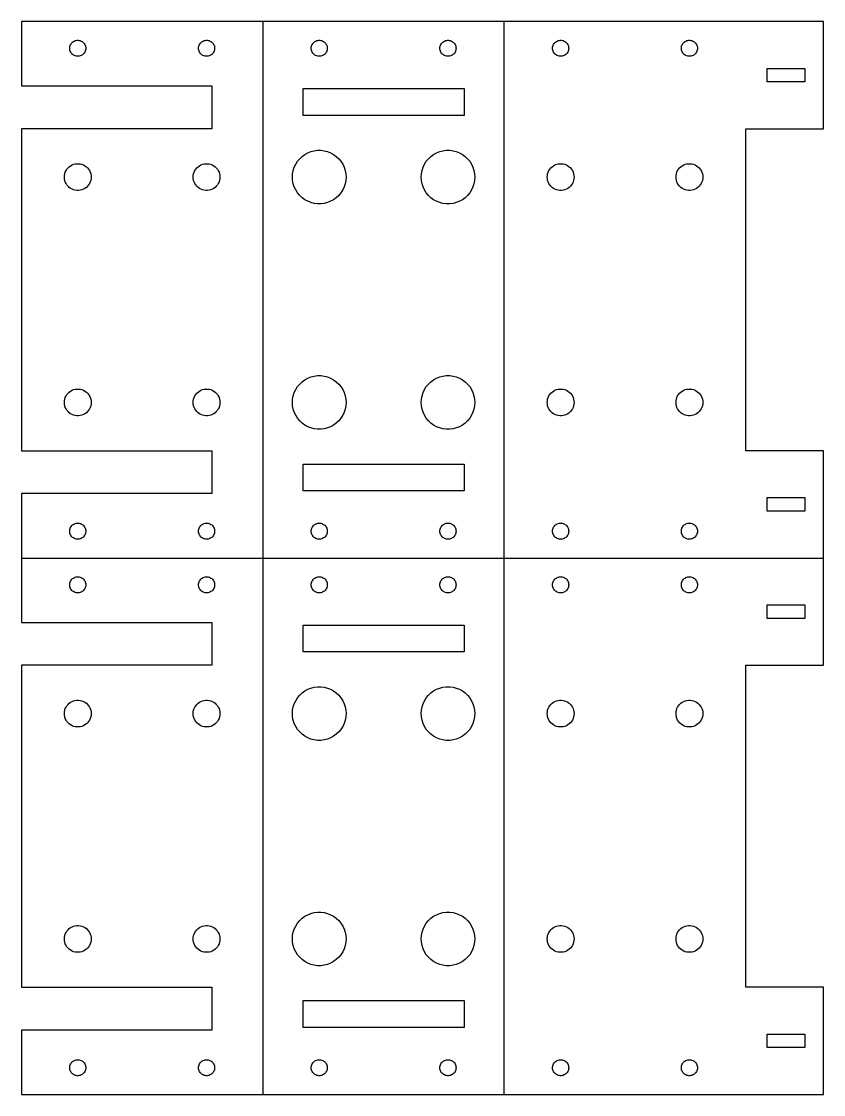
# Model space of a CAD drawing. Extents: x 38 to 187, y -23 to 177.
import ezdxf

# ---------------------------------------------------------------- set-up
doc = ezdxf.new("R2010")
doc.units = 0
doc.layers.add('Ebene_1', color=7, linetype='CONTINUOUS')

msp = doc.modelspace()

# ---------------------------------------------------------------- linework, layer by layer
at = {"layer": 'Ebene_1', "color": 7}
for points in [[(82.882706, 176.730698), (37.882706, 176.730698), (37.882706, 164.730697), (73.382706, 164.730697), (73.382706, 156.730699), (37.882706, 156.730699), (37.882706, 96.730703), (73.382706, 96.730703), (73.382706, 88.730691), (37.882706, 88.730691), (37.882706, 76.730686), (82.882706, 76.730686)], [(127.882706, 176.730698), (82.882706, 176.730698), (82.882706, 76.730686), (127.882706, 76.730686), (127.882706, 176.730698)], [(127.882707, 76.730686), (187.382706, 76.730686), (187.382706, 96.730703), (172.882706, 96.730703), (172.882706, 156.730699), (187.382706, 156.730699), (187.382706, 176.730698), (127.882707, 176.730698)], [(48.288506, 170.233598), (48.101606, 170.257305), (47.919206, 170.304097), (47.744006, 170.373397), (47.579006, 170.464199), (47.426606, 170.574898), (47.289306, 170.703899), (47.169206, 170.848998), (47.068206, 171.008098), (46.988006, 171.178498), (46.929806, 171.357698), (46.894506, 171.542697), (46.882706, 171.730697), (46.894506, 171.918699), (46.929806, 172.103699), (46.988006, 172.282898), (47.068206, 172.453299), (47.169206, 172.612398), (47.289306, 172.757497), (47.426606, 172.886498), (47.579006, 172.997197), (47.744006, 173.087898), (47.919206, 173.157299), (48.101606, 173.204097), (48.288506, 173.227691), (48.476906, 173.227699), (48.663806, 173.204106), (48.846206, 173.157299), (49.021406, 173.087898), (49.186406, 172.997197), (49.338806, 172.886498), (49.476206, 172.757497), (49.596206, 172.612398), (49.697206, 172.453299), (49.777406, 172.282898), (49.835606, 172.103699), (49.870906, 171.918699), (49.882706, 171.730697), (49.870906, 171.542697), (49.835606, 171.357698), (49.777406, 171.178498), (49.697206, 171.008098), (49.596206, 170.848998), (49.476206, 170.703899), (49.338806, 170.574898), (49.186406, 170.464199), (49.021406, 170.373397), (48.846206, 170.304097), (48.663806, 170.257299), (48.476906, 170.233593), (48.288506, 170.233598)], [(72.288506, 170.233598), (72.101606, 170.257305), (71.919206, 170.304097), (71.744006, 170.373397), (71.579006, 170.464199), (71.426606, 170.574898), (71.289206, 170.703899), (71.169206, 170.848998), (71.068206, 171.008098), (70.988006, 171.178498), (70.929806, 171.357698), (70.894506, 171.542697), (70.882706, 171.730697), (70.894506, 171.918699), (70.929806, 172.103699), (70.988006, 172.282898), (71.068206, 172.453299), (71.169206, 172.612398), (71.289206, 172.757497), (71.426606, 172.886498), (71.579006, 172.997197), (71.744006, 173.087898), (71.919206, 173.157299), (72.101606, 173.204097), (72.288506, 173.227691), (72.476906, 173.227699), (72.663806, 173.204106), (72.846206, 173.157299), (73.021406, 173.087898), (73.186406, 172.997197), (73.338806, 172.886498), (73.476106, 172.757497), (73.596206, 172.612398), (73.697206, 172.453299), (73.777406, 172.282898), (73.835606, 172.103699), (73.870906, 171.918699), (73.882706, 171.730697), (73.870906, 171.542697), (73.835606, 171.357698), (73.777406, 171.178498), (73.697206, 171.008098), (73.596206, 170.848998), (73.476106, 170.703899), (73.338806, 170.574898), (73.186406, 170.464199), (73.021406, 170.373397), (72.846206, 170.304097), (72.663806, 170.257299), (72.476906, 170.233593), (72.288506, 170.233598)], [(93.288506, 170.233598), (93.101606, 170.257305), (92.919206, 170.304097), (92.744006, 170.373397), (92.579006, 170.464199), (92.426606, 170.574898), (92.289306, 170.703899), (92.169206, 170.848998), (92.068206, 171.008098), (91.988006, 171.178498), (91.929806, 171.357698), (91.894506, 171.542697), (91.882706, 171.730697), (91.894506, 171.918699), (91.929806, 172.103699), (91.988006, 172.282898), (92.068206, 172.453299), (92.169206, 172.612398), (92.289306, 172.757497), (92.426606, 172.886498), (92.579006, 172.997197), (92.744006, 173.087898), (92.919206, 173.157299), (93.101606, 173.204097), (93.288506, 173.227691), (93.476906, 173.227699), (93.663806, 173.204106), (93.846206, 173.157299), (94.021406, 173.087898), (94.186406, 172.997197), (94.338806, 172.886498), (94.476206, 172.757497), (94.596206, 172.612398), (94.697206, 172.453299), (94.777406, 172.282898), (94.835606, 172.103699), (94.870906, 171.918699), (94.882706, 171.730697), (94.870907, 171.542697), (94.835606, 171.357698), (94.777406, 171.178498), (94.697206, 171.008098), (94.596206, 170.848998), (94.476206, 170.703899), (94.338806, 170.574898), (94.186406, 170.464199), (94.021406, 170.373397), (93.846206, 170.304097), (93.663806, 170.257299), (93.476906, 170.233593), (93.288506, 170.233598)], [(117.288506, 170.233598), (117.101606, 170.257305), (116.919206, 170.304097), (116.744006, 170.373397), (116.579006, 170.464199), (116.426606, 170.574898), (116.289206, 170.703899), (116.169206, 170.848998), (116.068206, 171.008098), (115.988006, 171.178498), (115.929806, 171.357698), (115.894506, 171.542697), (115.882706, 171.730697), (115.894506, 171.918699), (115.929806, 172.103699), (115.988006, 172.282898), (116.068206, 172.453299), (116.169206, 172.612398), (116.289206, 172.757497), (116.426606, 172.886498), (116.579006, 172.997197), (116.744006, 173.087898), (116.919206, 173.157299), (117.101606, 173.204097), (117.288506, 173.227691), (117.476906, 173.227699), (117.663806, 173.204106), (117.846206, 173.157299), (118.021406, 173.087898), (118.186406, 172.997197), (118.338806, 172.886498), (118.476106, 172.757497), (118.596206, 172.612398), (118.697206, 172.453299), (118.777406, 172.282898), (118.835606, 172.103699), (118.870906, 171.918699), (118.882706, 171.730697), (118.870907, 171.542697), (118.835606, 171.357698), (118.777406, 171.178498), (118.697206, 171.008098), (118.596206, 170.848998), (118.476106, 170.703899), (118.338806, 170.574898), (118.186406, 170.464199), (118.021406, 170.373397), (117.846206, 170.304097), (117.663806, 170.257299), (117.476906, 170.233593), (117.288506, 170.233598)], [(138.288506, 170.233598), (138.101607, 170.257305), (137.919207, 170.304097), (137.744007, 170.373397), (137.579007, 170.464199), (137.426607, 170.574898), (137.289307, 170.703899), (137.169207, 170.848998), (137.068207, 171.008098), (136.988007, 171.178498), (136.929807, 171.357698), (136.894507, 171.542697), (136.882707, 171.730697), (136.894506, 171.918699), (136.929807, 172.103699), (136.988007, 172.282898), (137.068207, 172.453299), (137.169207, 172.612398), (137.289307, 172.757497), (137.426607, 172.886498), (137.579007, 172.997197), (137.744007, 173.087898), (137.919207, 173.157299), (138.101607, 173.204097), (138.288506, 173.227691), (138.476906, 173.227699), (138.663807, 173.204106), (138.846207, 173.157299), (139.021407, 173.087898), (139.186407, 172.997197), (139.338807, 172.886498), (139.476207, 172.757497), (139.596207, 172.612398), (139.697207, 172.453299), (139.777407, 172.282898), (139.835607, 172.103699), (139.870907, 171.918699), (139.882706, 171.730697), (139.870907, 171.542697), (139.835607, 171.357698), (139.777407, 171.178498), (139.697207, 171.008098), (139.596207, 170.848998), (139.476207, 170.703899), (139.338807, 170.574898), (139.186407, 170.464199), (139.021407, 170.373397), (138.846207, 170.304097), (138.663807, 170.257299), (138.476906, 170.233593), (138.288506, 170.233598)], [(162.288507, 170.233598), (162.101606, 170.257305), (161.919207, 170.304097), (161.744007, 170.373397), (161.579007, 170.464199), (161.426607, 170.574898), (161.289207, 170.703899), (161.169207, 170.848998), (161.068207, 171.008098), (160.988007, 171.178498), (160.929807, 171.357698), (160.894506, 171.542697), (160.882707, 171.730697), (160.894506, 171.918699), (160.929807, 172.103699), (160.988007, 172.282898), (161.068207, 172.453299), (161.169207, 172.612398), (161.289207, 172.757497), (161.426607, 172.886498), (161.579007, 172.997197), (161.744007, 173.087898), (161.919207, 173.157299), (162.101606, 173.204097), (162.288507, 173.227691), (162.476907, 173.227699), (162.663807, 173.204106), (162.846207, 173.157299), (163.021407, 173.087898), (163.186407, 172.997197), (163.338807, 172.886498), (163.476107, 172.757497), (163.596207, 172.612398), (163.697207, 172.453299), (163.777406, 172.282898), (163.835607, 172.103699), (163.870907, 171.918699), (163.882706, 171.730697), (163.870907, 171.542697), (163.835607, 171.357698), (163.777406, 171.178498), (163.697207, 171.008098), (163.596207, 170.848998), (163.476107, 170.703899), (163.338807, 170.574898), (163.186407, 170.464199), (163.021407, 170.373397), (162.846207, 170.304097), (162.663807, 170.257299), (162.476907, 170.233593), (162.288507, 170.233598)], [(176.882707, 165.480699), (176.882707, 167.980697), (183.882707, 167.980697), (183.882707, 165.480699), (176.882707, 165.480699)], [(90.382706, 159.230699), (90.382706, 164.230698), (120.382706, 164.230698), (120.382706, 159.230699), (90.382706, 159.230699)], [(93.068806, 142.740599), (92.445806, 142.819299), (91.837606, 142.975399), (91.253806, 143.206598), (90.703606, 143.509098), (90.195606, 143.878098), (89.737906, 144.307999), (89.337606, 144.791798), (89.001206, 145.321899), (88.733806, 145.890097), (88.539806, 146.487197), (88.422106, 147.103997), (88.382706, 147.730697), (88.422106, 148.357399), (88.539806, 148.974097), (88.733806, 149.571299), (89.001206, 150.139497), (89.337606, 150.669598), (89.737906, 151.153398), (90.195606, 151.583298), (90.703606, 151.952298), (91.253806, 152.254798), (91.837606, 152.485997), (92.445806, 152.642097), (93.068806, 152.720798), (93.696706, 152.720798), (94.319606, 152.642097), (94.927806, 152.485997), (95.511616, 152.254798), (96.061846, 151.952298), (96.569836, 151.583298), (97.027556, 151.153398), (97.427796, 150.669598), (97.764256, 150.139497), (98.031606, 149.571299), (98.225636, 148.974097), (98.343296, 148.357399), (98.382706, 147.730697), (98.343296, 147.103997), (98.225636, 146.487197), (98.031606, 145.890097), (97.764256, 145.321899), (97.427796, 144.791798), (97.027556, 144.307999), (96.569836, 143.878098), (96.061846, 143.509098), (95.511616, 143.206598), (94.927806, 142.975399), (94.319606, 142.819299), (93.696706, 142.740599), (93.068806, 142.740599)], [(117.068706, 142.740599), (116.445806, 142.819299), (115.837606, 142.975399), (115.253796, 143.206598), (114.703566, 143.509098), (114.195576, 143.878098), (113.737856, 144.307999), (113.337616, 144.791798), (113.001156, 145.321899), (112.733806, 145.890097), (112.539776, 146.487197), (112.422116, 147.103997), (112.382706, 147.730697), (112.422116, 148.357399), (112.539776, 148.974097), (112.733806, 149.571299), (113.001156, 150.139497), (113.337616, 150.669598), (113.737856, 151.153398), (114.195576, 151.583298), (114.703566, 151.952298), (115.253796, 152.254798), (115.837606, 152.485997), (116.445806, 152.642097), (117.068706, 152.720798), (117.696606, 152.720798), (118.319606, 152.642097), (118.927806, 152.485997), (119.511606, 152.254798), (120.061806, 151.952298), (120.569806, 151.583298), (121.027506, 151.153398), (121.427806, 150.669598), (121.764206, 150.139497), (122.031606, 149.571299), (122.225606, 148.974097), (122.343306, 148.357399), (122.382706, 147.730697), (122.343306, 147.103997), (122.225606, 146.487197), (122.031606, 145.890097), (121.764206, 145.321899), (121.427806, 144.791798), (121.027506, 144.307999), (120.569806, 143.878098), (120.061806, 143.509098), (119.511606, 143.206598), (118.927806, 142.975399), (118.319606, 142.819299), (117.696606, 142.740599), (117.068706, 142.740599)], [(48.225706, 145.235598), (47.914306, 145.274999), (47.610206, 145.352997), (47.318306, 145.468598), (47.043106, 145.619897), (46.789106, 145.804397), (46.560306, 146.019298), (46.360206, 146.261197), (46.191906, 146.526296), (46.058306, 146.810398), (45.961306, 147.108998), (45.902406, 147.417399), (45.882707, 147.730697), (45.902405, 148.043997), (45.961306, 148.352398), (46.058306, 148.650998), (46.191906, 148.935097), (46.360206, 149.200197), (46.560306, 149.442098), (46.789106, 149.656999), (47.043106, 149.841499), (47.318306, 149.992798), (47.610206, 150.108298), (47.914306, 150.186397), (48.225706, 150.225798), (48.539706, 150.225798), (48.851206, 150.186397), (49.155306, 150.108298), (49.447206, 149.992798), (49.722306, 149.841499), (49.976306, 149.656999), (50.205106, 149.442098), (50.405256, 149.200197), (50.573486, 148.935097), (50.707156, 148.650998), (50.804166, 148.352398), (50.863006, 148.043997), (50.882705, 147.730697), (50.863007, 147.417399), (50.804166, 147.108998), (50.707156, 146.810398), (50.573486, 146.526296), (50.405256, 146.261197), (50.205106, 146.019298), (49.976306, 145.804397), (49.722306, 145.619897), (49.447206, 145.468598), (49.155306, 145.352997), (48.851206, 145.274999), (48.539706, 145.235598), (48.225706, 145.235598)], [(72.225706, 145.235598), (71.914206, 145.274999), (71.610106, 145.352997), (71.318206, 145.468598), (71.043106, 145.619897), (70.789106, 145.804397), (70.560306, 146.019298), (70.360156, 146.261197), (70.191926, 146.526296), (70.058256, 146.810398), (69.961246, 147.108998), (69.902406, 147.417399), (69.882707, 147.730697), (69.902405, 148.043997), (69.961246, 148.352398), (70.058256, 148.650998), (70.191926, 148.935097), (70.360156, 149.200197), (70.560306, 149.442098), (70.789106, 149.656999), (71.043106, 149.841499), (71.318206, 149.992798), (71.610106, 150.108298), (71.914206, 150.186397), (72.225706, 150.225798), (72.539706, 150.225798), (72.851106, 150.186397), (73.155206, 150.108298), (73.447106, 149.992798), (73.722306, 149.841499), (73.976306, 149.656999), (74.205106, 149.442098), (74.405206, 149.200197), (74.573506, 148.935097), (74.707106, 148.650998), (74.804106, 148.352398), (74.863006, 148.043997), (74.882705, 147.730697), (74.863007, 147.417399), (74.804106, 147.108998), (74.707106, 146.810398), (74.573506, 146.526296), (74.405206, 146.261197), (74.205106, 146.019298), (73.976306, 145.804397), (73.722306, 145.619897), (73.447106, 145.468598), (73.155206, 145.352997), (72.851106, 145.274999), (72.539706, 145.235598), (72.225706, 145.235598)], [(138.225707, 145.235598), (137.914307, 145.274999), (137.610207, 145.352997), (137.318307, 145.468598), (137.043107, 145.619897), (136.789107, 145.804397), (136.560307, 146.019298), (136.360206, 146.261197), (136.191907, 146.526296), (136.058307, 146.810398), (135.961307, 147.108998), (135.902406, 147.417399), (135.882707, 147.730697), (135.902406, 148.043997), (135.961307, 148.352398), (136.058307, 148.650998), (136.191907, 148.935097), (136.360206, 149.200197), (136.560307, 149.442098), (136.789107, 149.656999), (137.043107, 149.841499), (137.318307, 149.992798), (137.610207, 150.108298), (137.914307, 150.186397), (138.225707, 150.225798), (138.539707, 150.225798), (138.851207, 150.186397), (139.155307, 150.108298), (139.447206, 149.992798), (139.722307, 149.841499), (139.976307, 149.656999), (140.205107, 149.442098), (140.405257, 149.200197), (140.573487, 148.935097), (140.707157, 148.650998), (140.804167, 148.352398), (140.863007, 148.043997), (140.882706, 147.730697), (140.863008, 147.417399), (140.804167, 147.108998), (140.707157, 146.810398), (140.573487, 146.526296), (140.405257, 146.261197), (140.205107, 146.019298), (139.976307, 145.804397), (139.722307, 145.619897), (139.447206, 145.468598), (139.155307, 145.352997), (138.851207, 145.274999), (138.539707, 145.235598), (138.225707, 145.235598)], [(162.225707, 145.235598), (161.914207, 145.274999), (161.610107, 145.352997), (161.318207, 145.468598), (161.043107, 145.619897), (160.789107, 145.804397), (160.560307, 146.019298), (160.360157, 146.261197), (160.191927, 146.526296), (160.058257, 146.810398), (159.961247, 147.108998), (159.902406, 147.417399), (159.882707, 147.730697), (159.902406, 148.043997), (159.961247, 148.352398), (160.058257, 148.650998), (160.191927, 148.935097), (160.360157, 149.200197), (160.560307, 149.442098), (160.789107, 149.656999), (161.043107, 149.841499), (161.318207, 149.992798), (161.610107, 150.108298), (161.914207, 150.186397), (162.225707, 150.225798), (162.539707, 150.225798), (162.851107, 150.186397), (163.155207, 150.108298), (163.447107, 149.992798), (163.722307, 149.841499), (163.976307, 149.656999), (164.205107, 149.442098), (164.405207, 149.200197), (164.573507, 148.935097), (164.707107, 148.650998), (164.804107, 148.352398), (164.863007, 148.043997), (164.882706, 147.730697), (164.863008, 147.417399), (164.804107, 147.108998), (164.707107, 146.810398), (164.573507, 146.526296), (164.405207, 146.261197), (164.205107, 146.019298), (163.976307, 145.804397), (163.722307, 145.619897), (163.447107, 145.468598), (163.155207, 145.352997), (162.851107, 145.274999), (162.539707, 145.235598), (162.225707, 145.235598)], [(93.068806, 100.740601), (92.445806, 100.819284), (91.837606, 100.97541), (91.253806, 101.206606), (90.703606, 101.509092), (90.195606, 101.878097), (89.737906, 102.308007), (89.337606, 102.791792), (89.001206, 103.32189), (88.733806, 103.890088), (88.539806, 104.487298), (88.422106, 105.10401), (88.382706, 105.730685), (88.422106, 106.357387), (88.539806, 106.974184), (88.733806, 107.57131), (89.001206, 108.139508), (89.337606, 108.669606), (89.737906, 109.153391), (90.195606, 109.5833), (90.703606, 109.952306), (91.253806, 110.254792), (91.837606, 110.485988), (92.445806, 110.642085), (93.068806, 110.720797), (93.696706, 110.720797), (94.319606, 110.642085), (94.927806, 110.485988), (95.511616, 110.254792), (96.061846, 109.952306), (96.569836, 109.5833), (97.027556, 109.153391), (97.427796, 108.669606), (97.764256, 108.139508), (98.031606, 107.57131), (98.225636, 106.974184), (98.343296, 106.357387), (98.382706, 105.730685), (98.343296, 105.10401), (98.225636, 104.487298), (98.031606, 103.890088), (97.764256, 103.32189), (97.427796, 102.791792), (97.027556, 102.308007), (96.569836, 101.878097), (96.061846, 101.509092), (95.511616, 101.206606), (94.927806, 100.97541), (94.319606, 100.819284), (93.696706, 100.740601), (93.068806, 100.740601)], [(117.068706, 100.740601), (116.445806, 100.819284), (115.837606, 100.97541), (115.253796, 101.206606), (114.703566, 101.509092), (114.195576, 101.878097), (113.737856, 102.308007), (113.337616, 102.791792), (113.001156, 103.32189), (112.733806, 103.890088), (112.539776, 104.487298), (112.422116, 105.10401), (112.382706, 105.730685), (112.422116, 106.357387), (112.539776, 106.974184), (112.733806, 107.57131), (113.001156, 108.139508), (113.337616, 108.669606), (113.737856, 109.153391), (114.195576, 109.5833), (114.703566, 109.952306), (115.253796, 110.254792), (115.837606, 110.485988), (116.445806, 110.642085), (117.068706, 110.720797), (117.696606, 110.720797), (118.319606, 110.642085), (118.927806, 110.485988), (119.511606, 110.254792), (120.061806, 109.952306), (120.569806, 109.5833), (121.027506, 109.153391), (121.427806, 108.669606), (121.764206, 108.139508), (122.031606, 107.57131), (122.225606, 106.974184), (122.343306, 106.357387), (122.382706, 105.730685), (122.343306, 105.10401), (122.225606, 104.487298), (122.031606, 103.890088), (121.764206, 103.32189), (121.427806, 102.791792), (121.027506, 102.308007), (120.569806, 101.878097), (120.061806, 101.509092), (119.511606, 101.206606), (118.927806, 100.97541), (118.319606, 100.819284), (117.696606, 100.740601), (117.068706, 100.740601)], [(48.225706, 103.235586), (47.914306, 103.274985), (47.610206, 103.353104), (47.318306, 103.468589), (47.043106, 103.619888), (46.789106, 103.804405), (46.560306, 104.019289), (46.360206, 104.26121), (46.191906, 104.526301), (46.058306, 104.810386), (45.961306, 105.109006), (45.902406, 105.41739), (45.882707, 105.730685), (45.902405, 106.044008), (45.961306, 106.352392), (46.058306, 106.651011), (46.191906, 106.935096), (46.360206, 107.200188), (46.560306, 107.442109), (46.789106, 107.656993), (47.043106, 107.841509), (47.318306, 107.992809), (47.610206, 108.108407), (47.914306, 108.186385), (48.225706, 108.225811), (48.539706, 108.225811), (48.851206, 108.186385), (49.155306, 108.108407), (49.447206, 107.992809), (49.722306, 107.841509), (49.976306, 107.656993), (50.205106, 107.442109), (50.405256, 107.200188), (50.573486, 106.935096), (50.707156, 106.651011), (50.804166, 106.352392), (50.863006, 106.044008), (50.882705, 105.730685), (50.863007, 105.41739), (50.804166, 105.109006), (50.707156, 104.810386), (50.573486, 104.526301), (50.405256, 104.26121), (50.205106, 104.019289), (49.976306, 103.804405), (49.722306, 103.619888), (49.447206, 103.468589), (49.155306, 103.353104), (48.851206, 103.274985), (48.539706, 103.235586), (48.225706, 103.235586)], [(72.225706, 103.235586), (71.914206, 103.274985), (71.610106, 103.353104), (71.318206, 103.468589), (71.043106, 103.619888), (70.789106, 103.804405), (70.560306, 104.019289), (70.360156, 104.26121), (70.191926, 104.526301), (70.058256, 104.810386), (69.961246, 105.109006), (69.902406, 105.41739), (69.882707, 105.730685), (69.902405, 106.044008), (69.961246, 106.352392), (70.058256, 106.651011), (70.191926, 106.935096), (70.360156, 107.200188), (70.560306, 107.442109), (70.789106, 107.656993), (71.043106, 107.841509), (71.318206, 107.992809), (71.610106, 108.108407), (71.914206, 108.186385), (72.225706, 108.225811), (72.539706, 108.225811), (72.851106, 108.186385), (73.155206, 108.108407), (73.447106, 107.992809), (73.722306, 107.841509), (73.976306, 107.656993), (74.205106, 107.442109), (74.405206, 107.200188), (74.573506, 106.935096), (74.707106, 106.651011), (74.804106, 106.352392), (74.863006, 106.044008), (74.882705, 105.730685), (74.863007, 105.41739), (74.804106, 105.109006), (74.707106, 104.810386), (74.573506, 104.526301), (74.405206, 104.26121), (74.205106, 104.019289), (73.976306, 103.804405), (73.722306, 103.619888), (73.447106, 103.468589), (73.155206, 103.353104), (72.851106, 103.274985), (72.539706, 103.235586), (72.225706, 103.235586)], [(138.225707, 103.235586), (137.914307, 103.274985), (137.610207, 103.353104), (137.318307, 103.468589), (137.043107, 103.619888), (136.789107, 103.804405), (136.560307, 104.019289), (136.360206, 104.26121), (136.191907, 104.526301), (136.058307, 104.810386), (135.961307, 105.109006), (135.902406, 105.41739), (135.882707, 105.730685), (135.902406, 106.044008), (135.961307, 106.352392), (136.058307, 106.651011), (136.191907, 106.935096), (136.360206, 107.200188), (136.560307, 107.442109), (136.789107, 107.656993), (137.043107, 107.841509), (137.318307, 107.992809), (137.610207, 108.108407), (137.914307, 108.186385), (138.225707, 108.225811), (138.539707, 108.225811), (138.851207, 108.186385), (139.155307, 108.108407), (139.447206, 107.992809), (139.722307, 107.841509), (139.976307, 107.656993), (140.205107, 107.442109), (140.405257, 107.200188), (140.573487, 106.935096), (140.707157, 106.651011), (140.804167, 106.352392), (140.863007, 106.044008), (140.882706, 105.730685), (140.863008, 105.41739), (140.804167, 105.109006), (140.707157, 104.810386), (140.573487, 104.526301), (140.405257, 104.26121), (140.205107, 104.019289), (139.976307, 103.804405), (139.722307, 103.619888), (139.447206, 103.468589), (139.155307, 103.353104), (138.851207, 103.274985), (138.539707, 103.235586), (138.225707, 103.235586)], [(162.225707, 103.235586), (161.914207, 103.274985), (161.610107, 103.353104), (161.318207, 103.468589), (161.043107, 103.619888), (160.789107, 103.804405), (160.560307, 104.019289), (160.360157, 104.26121), (160.191927, 104.526301), (160.058257, 104.810386), (159.961247, 105.109006), (159.902406, 105.41739), (159.882707, 105.730685), (159.902406, 106.044008), (159.961247, 106.352392), (160.058257, 106.651011), (160.191927, 106.935096), (160.360157, 107.200188), (160.560307, 107.442109), (160.789107, 107.656993), (161.043107, 107.841509), (161.318207, 107.992809), (161.610107, 108.108407), (161.914207, 108.186385), (162.225707, 108.225811), (162.539707, 108.225811), (162.851107, 108.186385), (163.155207, 108.108407), (163.447107, 107.992809), (163.722307, 107.841509), (163.976307, 107.656993), (164.205107, 107.442109), (164.405207, 107.200188), (164.573507, 106.935096), (164.707107, 106.651011), (164.804107, 106.352392), (164.863007, 106.044008), (164.882706, 105.730685), (164.863008, 105.41739), (164.804107, 105.109006), (164.707107, 104.810386), (164.573507, 104.526301), (164.405207, 104.26121), (164.205107, 104.019289), (163.976307, 103.804405), (163.722307, 103.619888), (163.447107, 103.468589), (163.155207, 103.353104), (162.851107, 103.274985), (162.539707, 103.235586), (162.225707, 103.235586)], [(90.382706, 89.230704), (90.382706, 94.230694), (120.382706, 94.230694), (120.382706, 89.230704), (90.382706, 89.230704)], [(176.882707, 85.480704), (176.882707, 87.980685), (183.882707, 87.980685), (183.882707, 85.480704), (176.882707, 85.480704)], [(48.288506, 80.233685), (48.101606, 80.257392), (47.919206, 80.304099), (47.744006, 80.373498), (47.579006, 80.464204), (47.426606, 80.574892), (47.289306, 80.703895), (47.169206, 80.848986), (47.068206, 81.008103), (46.988006, 81.178509), (46.929806, 81.357691), (46.894506, 81.542688), (46.882706, 81.730705), (46.894506, 81.918693), (46.929806, 82.103689), (46.988006, 82.282901), (47.068206, 82.453306), (47.169206, 82.612395), (47.289306, 82.757485), (47.426606, 82.886489), (47.579006, 82.997205), (47.744006, 83.087996), (47.919206, 83.15731), (48.101606, 83.204102), (48.288506, 83.227809), (48.476906, 83.227809), (48.663806, 83.204102), (48.846206, 83.15731), (49.021406, 83.087996), (49.186406, 82.997205), (49.338806, 82.886489), (49.476206, 82.757485), (49.596206, 82.612395), (49.697206, 82.453306), (49.777406, 82.282901), (49.835606, 82.103689), (49.870906, 81.918693), (49.882706, 81.730705), (49.870906, 81.542688), (49.835606, 81.357691), (49.777406, 81.178509), (49.697206, 81.008103), (49.596206, 80.848986), (49.476206, 80.703895), (49.338806, 80.574892), (49.186406, 80.464204), (49.021406, 80.373498), (48.846206, 80.304099), (48.663806, 80.257307), (48.476906, 80.2336), (48.288506, 80.233685)], [(72.288506, 80.233685), (72.101606, 80.257392), (71.919206, 80.304099), (71.744006, 80.373498), (71.579006, 80.464204), (71.426606, 80.574892), (71.289206, 80.703895), (71.169206, 80.848986), (71.068206, 81.008103), (70.988006, 81.178509), (70.929806, 81.357691), (70.894506, 81.542688), (70.882706, 81.730705), (70.894506, 81.918693), (70.929806, 82.103689), (70.988006, 82.282901), (71.068206, 82.453306), (71.169206, 82.612395), (71.289206, 82.757485), (71.426606, 82.886489), (71.579006, 82.997205), (71.744006, 83.087996), (71.919206, 83.15731), (72.101606, 83.204102), (72.288506, 83.227809), (72.476906, 83.227809), (72.663806, 83.204102), (72.846206, 83.15731), (73.021406, 83.087996), (73.186406, 82.997205), (73.338806, 82.886489), (73.476106, 82.757485), (73.596206, 82.612395), (73.697206, 82.453306), (73.777406, 82.282901), (73.835606, 82.103689), (73.870906, 81.918693), (73.882706, 81.730705), (73.870906, 81.542688), (73.835606, 81.357691), (73.777406, 81.178509), (73.697206, 81.008103), (73.596206, 80.848986), (73.476106, 80.703895), (73.338806, 80.574892), (73.186406, 80.464204), (73.021406, 80.373498), (72.846206, 80.304099), (72.663806, 80.257307), (72.476906, 80.2336), (72.288506, 80.233685)], [(93.288506, 80.233685), (93.101606, 80.257392), (92.919206, 80.304099), (92.744006, 80.373498), (92.579006, 80.464204), (92.426606, 80.574892), (92.289306, 80.703895), (92.169206, 80.848986), (92.068206, 81.008103), (91.988006, 81.178509), (91.929806, 81.357691), (91.894506, 81.542688), (91.882706, 81.730705), (91.894506, 81.918693), (91.929806, 82.103689), (91.988006, 82.282901), (92.068206, 82.453306), (92.169206, 82.612395), (92.289306, 82.757485), (92.426606, 82.886489), (92.579006, 82.997205), (92.744006, 83.087996), (92.919206, 83.15731), (93.101606, 83.204102), (93.288506, 83.227809), (93.476906, 83.227809), (93.663806, 83.204102), (93.846206, 83.15731), (94.021406, 83.087996), (94.186406, 82.997205), (94.338806, 82.886489), (94.476206, 82.757485), (94.596206, 82.612395), (94.697206, 82.453306), (94.777406, 82.282901), (94.835606, 82.103689), (94.870906, 81.918693), (94.882706, 81.730705), (94.870907, 81.542688), (94.835606, 81.357691), (94.777406, 81.178509), (94.697206, 81.008103), (94.596206, 80.848986), (94.476206, 80.703895), (94.338806, 80.574892), (94.186406, 80.464204), (94.021406, 80.373498), (93.846206, 80.304099), (93.663806, 80.257307), (93.476906, 80.2336), (93.288506, 80.233685)], [(117.288506, 80.233685), (117.101606, 80.257392), (116.919206, 80.304099), (116.744006, 80.373498), (116.579006, 80.464204), (116.426606, 80.574892), (116.289206, 80.703895), (116.169206, 80.848986), (116.068206, 81.008103), (115.988006, 81.178509), (115.929806, 81.357691), (115.894506, 81.542688), (115.882706, 81.730705), (115.894506, 81.918693), (115.929806, 82.103689), (115.988006, 82.282901), (116.068206, 82.453306), (116.169206, 82.612395), (116.289206, 82.757485), (116.426606, 82.886489), (116.579006, 82.997205), (116.744006, 83.087996), (116.919206, 83.15731), (117.101606, 83.204102), (117.288506, 83.227809), (117.476906, 83.227809), (117.663806, 83.204102), (117.846206, 83.15731), (118.021406, 83.087996), (118.186406, 82.997205), (118.338806, 82.886489), (118.476106, 82.757485), (118.596206, 82.612395), (118.697206, 82.453306), (118.777406, 82.282901), (118.835606, 82.103689), (118.870906, 81.918693), (118.882706, 81.730705), (118.870907, 81.542688), (118.835606, 81.357691), (118.777406, 81.178509), (118.697206, 81.008103), (118.596206, 80.848986), (118.476106, 80.703895), (118.338806, 80.574892), (118.186406, 80.464204), (118.021406, 80.373498), (117.846206, 80.304099), (117.663806, 80.257307), (117.476906, 80.2336), (117.288506, 80.233685)], [(138.288506, 80.233685), (138.101607, 80.257392), (137.919207, 80.304099), (137.744007, 80.373498), (137.579007, 80.464204), (137.426607, 80.574892), (137.289307, 80.703895), (137.169207, 80.848986), (137.068207, 81.008103), (136.988007, 81.178509), (136.929807, 81.357691), (136.894507, 81.542688), (136.882707, 81.730705), (136.894506, 81.918693), (136.929807, 82.103689), (136.988007, 82.282901), (137.068207, 82.453306), (137.169207, 82.612395), (137.289307, 82.757485), (137.426607, 82.886489), (137.579007, 82.997205), (137.744007, 83.087996), (137.919207, 83.15731), (138.101607, 83.204102), (138.288506, 83.227809), (138.476906, 83.227809), (138.663807, 83.204102), (138.846207, 83.15731), (139.021407, 83.087996), (139.186407, 82.997205), (139.338807, 82.886489), (139.476207, 82.757485), (139.596207, 82.612395), (139.697207, 82.453306), (139.777407, 82.282901), (139.835607, 82.103689), (139.870907, 81.918693), (139.882706, 81.730705), (139.870907, 81.542688), (139.835607, 81.357691), (139.777407, 81.178509), (139.697207, 81.008103), (139.596207, 80.848986), (139.476207, 80.703895), (139.338807, 80.574892), (139.186407, 80.464204), (139.021407, 80.373498), (138.846207, 80.304099), (138.663807, 80.257307), (138.476906, 80.2336), (138.288506, 80.233685)], [(162.288507, 80.233685), (162.101606, 80.257392), (161.919207, 80.304099), (161.744007, 80.373498), (161.579007, 80.464204), (161.426607, 80.574892), (161.289207, 80.703895), (161.169207, 80.848986), (161.068207, 81.008103), (160.988007, 81.178509), (160.929807, 81.357691), (160.894506, 81.542688), (160.882707, 81.730705), (160.894506, 81.918693), (160.929807, 82.103689), (160.988007, 82.282901), (161.068207, 82.453306), (161.169207, 82.612395), (161.289207, 82.757485), (161.426607, 82.886489), (161.579007, 82.997205), (161.744007, 83.087996), (161.919207, 83.15731), (162.101606, 83.204102), (162.288507, 83.227809), (162.476907, 83.227809), (162.663807, 83.204102), (162.846207, 83.15731), (163.021407, 83.087996), (163.186407, 82.997205), (163.338807, 82.886489), (163.476107, 82.757485), (163.596207, 82.612395), (163.697207, 82.453306), (163.777406, 82.282901), (163.835607, 82.103689), (163.870907, 81.918693), (163.882706, 81.730705), (163.870907, 81.542688), (163.835607, 81.357691), (163.777406, 81.178509), (163.697207, 81.008103), (163.596207, 80.848986), (163.476107, 80.703895), (163.338807, 80.574892), (163.186407, 80.464204), (163.021407, 80.373498), (162.846207, 80.304099), (162.663807, 80.257307), (162.476907, 80.2336), (162.288507, 80.233685)], [(37.882706, 76.730686), (37.882706, 64.730685), (73.382706, 64.730685), (73.382706, 56.730687), (37.882706, 56.730687), (37.882706, -3.269309), (73.382706, -3.269309), (73.382706, -11.269321), (37.882706, -11.269321), (37.882706, -23.269325), (82.882706, -23.269325)], [(82.882706, 76.730686), (82.882706, -23.269325), (127.882706, -23.269325), (127.882706, 76.730686)], [(127.882707, -23.269325), (187.382706, -23.269325), (187.382706, -3.269309), (172.882706, -3.269309), (172.882706, 56.730687), (187.382706, 56.730687), (187.382706, 76.730686)], [(48.288506, 70.233586), (48.101606, 70.257293), (47.919206, 70.304086), (47.744006, 70.373385), (47.579006, 70.464187), (47.426606, 70.574886), (47.289306, 70.703887), (47.169206, 70.848986), (47.068206, 71.008086), (46.988006, 71.178486), (46.929806, 71.357686), (46.894506, 71.542686), (46.882706, 71.730685), (46.894506, 71.918687), (46.929806, 72.103687), (46.988006, 72.282887), (47.068206, 72.453287), (47.169206, 72.612387), (47.289306, 72.757486), (47.426606, 72.886487), (47.579006, 72.997186), (47.744006, 73.087886), (47.919206, 73.157287), (48.101606, 73.204085), (48.288506, 73.227679), (48.476906, 73.227688), (48.663806, 73.204094), (48.846206, 73.157287), (49.021406, 73.087886), (49.186406, 72.997186), (49.338806, 72.886487), (49.476206, 72.757486), (49.596206, 72.612387), (49.697206, 72.453287), (49.777406, 72.282887), (49.835606, 72.103687), (49.870906, 71.918687), (49.882706, 71.730685), (49.870906, 71.542686), (49.835606, 71.357686), (49.777406, 71.178486), (49.697206, 71.008086), (49.596206, 70.848986), (49.476206, 70.703887), (49.338806, 70.574886), (49.186406, 70.464187), (49.021406, 70.373385), (48.846206, 70.304086), (48.663806, 70.257288), (48.476906, 70.233581), (48.288506, 70.233586)], [(72.288506, 70.233586), (72.101606, 70.257293), (71.919206, 70.304086), (71.744006, 70.373385), (71.579006, 70.464187), (71.426606, 70.574886), (71.289206, 70.703887), (71.169206, 70.848986), (71.068206, 71.008086), (70.988006, 71.178486), (70.929806, 71.357686), (70.894506, 71.542686), (70.882706, 71.730685), (70.894506, 71.918687), (70.929806, 72.103687), (70.988006, 72.282887), (71.068206, 72.453287), (71.169206, 72.612387), (71.289206, 72.757486), (71.426606, 72.886487), (71.579006, 72.997186), (71.744006, 73.087886), (71.919206, 73.157287), (72.101606, 73.204085), (72.288506, 73.227679), (72.476906, 73.227688), (72.663806, 73.204094), (72.846206, 73.157287), (73.021406, 73.087886), (73.186406, 72.997186), (73.338806, 72.886487), (73.476106, 72.757486), (73.596206, 72.612387), (73.697206, 72.453287), (73.777406, 72.282887), (73.835606, 72.103687), (73.870906, 71.918687), (73.882706, 71.730685), (73.870906, 71.542686), (73.835606, 71.357686), (73.777406, 71.178486), (73.697206, 71.008086), (73.596206, 70.848986), (73.476106, 70.703887), (73.338806, 70.574886), (73.186406, 70.464187), (73.021406, 70.373385), (72.846206, 70.304086), (72.663806, 70.257288), (72.476906, 70.233581), (72.288506, 70.233586)], [(93.288506, 70.233586), (93.101606, 70.257293), (92.919206, 70.304086), (92.744006, 70.373385), (92.579006, 70.464187), (92.426606, 70.574886), (92.289306, 70.703887), (92.169206, 70.848986), (92.068206, 71.008086), (91.988006, 71.178486), (91.929806, 71.357686), (91.894506, 71.542686), (91.882706, 71.730685), (91.894506, 71.918687), (91.929806, 72.103687), (91.988006, 72.282887), (92.068206, 72.453287), (92.169206, 72.612387), (92.289306, 72.757486), (92.426606, 72.886487), (92.579006, 72.997186), (92.744006, 73.087886), (92.919206, 73.157287), (93.101606, 73.204085), (93.288506, 73.227679), (93.476906, 73.227688), (93.663806, 73.204094), (93.846206, 73.157287), (94.021406, 73.087886), (94.186406, 72.997186), (94.338806, 72.886487), (94.476206, 72.757486), (94.596206, 72.612387), (94.697206, 72.453287), (94.777406, 72.282887), (94.835606, 72.103687), (94.870906, 71.918687), (94.882706, 71.730685), (94.870907, 71.542686), (94.835606, 71.357686), (94.777406, 71.178486), (94.697206, 71.008086), (94.596206, 70.848986), (94.476206, 70.703887), (94.338806, 70.574886), (94.186406, 70.464187), (94.021406, 70.373385), (93.846206, 70.304086), (93.663806, 70.257288), (93.476906, 70.233581), (93.288506, 70.233586)], [(117.288506, 70.233586), (117.101606, 70.257293), (116.919206, 70.304086), (116.744006, 70.373385), (116.579006, 70.464187), (116.426606, 70.574886), (116.289206, 70.703887), (116.169206, 70.848986), (116.068206, 71.008086), (115.988006, 71.178486), (115.929806, 71.357686), (115.894506, 71.542686), (115.882706, 71.730685), (115.894506, 71.918687), (115.929806, 72.103687), (115.988006, 72.282887), (116.068206, 72.453287), (116.169206, 72.612387), (116.289206, 72.757486), (116.426606, 72.886487), (116.579006, 72.997186), (116.744006, 73.087886), (116.919206, 73.157287), (117.101606, 73.204085), (117.288506, 73.227679), (117.476906, 73.227688), (117.663806, 73.204094), (117.846206, 73.157287), (118.021406, 73.087886), (118.186406, 72.997186), (118.338806, 72.886487), (118.476106, 72.757486), (118.596206, 72.612387), (118.697206, 72.453287), (118.777406, 72.282887), (118.835606, 72.103687), (118.870906, 71.918687), (118.882706, 71.730685), (118.870907, 71.542686), (118.835606, 71.357686), (118.777406, 71.178486), (118.697206, 71.008086), (118.596206, 70.848986), (118.476106, 70.703887), (118.338806, 70.574886), (118.186406, 70.464187), (118.021406, 70.373385), (117.846206, 70.304086), (117.663806, 70.257288), (117.476906, 70.233581), (117.288506, 70.233586)], [(138.288506, 70.233586), (138.101607, 70.257293), (137.919207, 70.304086), (137.744007, 70.373385), (137.579007, 70.464187), (137.426607, 70.574886), (137.289307, 70.703887), (137.169207, 70.848986), (137.068207, 71.008086), (136.988007, 71.178486), (136.929807, 71.357686), (136.894507, 71.542686), (136.882707, 71.730685), (136.894506, 71.918687), (136.929807, 72.103687), (136.988007, 72.282887), (137.068207, 72.453287), (137.169207, 72.612387), (137.289307, 72.757486), (137.426607, 72.886487), (137.579007, 72.997186), (137.744007, 73.087886), (137.919207, 73.157287), (138.101607, 73.204085), (138.288506, 73.227679), (138.476906, 73.227688), (138.663807, 73.204094), (138.846207, 73.157287), (139.021407, 73.087886), (139.186407, 72.997186), (139.338807, 72.886487), (139.476207, 72.757486), (139.596207, 72.612387), (139.697207, 72.453287), (139.777407, 72.282887), (139.835607, 72.103687), (139.870907, 71.918687), (139.882706, 71.730685), (139.870907, 71.542686), (139.835607, 71.357686), (139.777407, 71.178486), (139.697207, 71.008086), (139.596207, 70.848986), (139.476207, 70.703887), (139.338807, 70.574886), (139.186407, 70.464187), (139.021407, 70.373385), (138.846207, 70.304086), (138.663807, 70.257288), (138.476906, 70.233581), (138.288506, 70.233586)], [(162.288507, 70.233586), (162.101606, 70.257293), (161.919207, 70.304086), (161.744007, 70.373385), (161.579007, 70.464187), (161.426607, 70.574886), (161.289207, 70.703887), (161.169207, 70.848986), (161.068207, 71.008086), (160.988007, 71.178486), (160.929807, 71.357686), (160.894506, 71.542686), (160.882707, 71.730685), (160.894506, 71.918687), (160.929807, 72.103687), (160.988007, 72.282887), (161.068207, 72.453287), (161.169207, 72.612387), (161.289207, 72.757486), (161.426607, 72.886487), (161.579007, 72.997186), (161.744007, 73.087886), (161.919207, 73.157287), (162.101606, 73.204085), (162.288507, 73.227679), (162.476907, 73.227688), (162.663807, 73.204094), (162.846207, 73.157287), (163.021407, 73.087886), (163.186407, 72.997186), (163.338807, 72.886487), (163.476107, 72.757486), (163.596207, 72.612387), (163.697207, 72.453287), (163.777406, 72.282887), (163.835607, 72.103687), (163.870907, 71.918687), (163.882706, 71.730685), (163.870907, 71.542686), (163.835607, 71.357686), (163.777406, 71.178486), (163.697207, 71.008086), (163.596207, 70.848986), (163.476107, 70.703887), (163.338807, 70.574886), (163.186407, 70.464187), (163.021407, 70.373385), (162.846207, 70.304086), (162.663807, 70.257288), (162.476907, 70.233581), (162.288507, 70.233586)], [(176.882707, 65.480688), (176.882707, 67.980686), (183.882707, 67.980686), (183.882707, 65.480688), (176.882707, 65.480688)], [(90.382706, 59.230687), (90.382706, 64.230686), (120.382706, 64.230686), (120.382706, 59.230687), (90.382706, 59.230687)], [(93.068806, 42.740587), (92.445806, 42.819287), (91.837606, 42.975387), (91.253806, 43.206587), (90.703606, 43.509087), (90.195606, 43.878086), (89.737906, 44.307987), (89.337606, 44.791787), (89.001206, 45.321887), (88.733806, 45.890085), (88.539806, 46.487186), (88.422106, 47.103985), (88.382706, 47.730685), (88.422106, 48.357388), (88.539806, 48.974086), (88.733806, 49.571288), (89.001206, 50.139486), (89.337606, 50.669586), (89.737906, 51.153386), (90.195606, 51.583287), (90.703606, 51.952286), (91.253806, 52.254786), (91.837606, 52.485986), (92.445806, 52.642086), (93.068806, 52.720786), (93.696706, 52.720786), (94.319606, 52.642086), (94.927806, 52.485986), (95.511616, 52.254786), (96.061846, 51.952286), (96.569836, 51.583287), (97.027556, 51.153386), (97.427796, 50.669586), (97.764256, 50.139486), (98.031606, 49.571288), (98.225636, 48.974086), (98.343296, 48.357388), (98.382706, 47.730685), (98.343296, 47.103985), (98.225636, 46.487186), (98.031606, 45.890085), (97.764256, 45.321887), (97.427796, 44.791787), (97.027556, 44.307987), (96.569836, 43.878086), (96.061846, 43.509087), (95.511616, 43.206587), (94.927806, 42.975387), (94.319606, 42.819287), (93.696706, 42.740587), (93.068806, 42.740587)], [(117.068706, 42.740587), (116.445806, 42.819287), (115.837606, 42.975387), (115.253796, 43.206587), (114.703566, 43.509087), (114.195576, 43.878086), (113.737856, 44.307987), (113.337616, 44.791787), (113.001156, 45.321887), (112.733806, 45.890085), (112.539776, 46.487186), (112.422116, 47.103985), (112.382706, 47.730685), (112.422116, 48.357388), (112.539776, 48.974086), (112.733806, 49.571288), (113.001156, 50.139486), (113.337616, 50.669586), (113.737856, 51.153386), (114.195576, 51.583287), (114.703566, 51.952286), (115.253796, 52.254786), (115.837606, 52.485986), (116.445806, 52.642086), (117.068706, 52.720786), (117.696606, 52.720786), (118.319606, 52.642086), (118.927806, 52.485986), (119.511606, 52.254786), (120.061806, 51.952286), (120.569806, 51.583287), (121.027506, 51.153386), (121.427806, 50.669586), (121.764206, 50.139486), (122.031606, 49.571288), (122.225606, 48.974086), (122.343306, 48.357388), (122.382706, 47.730685), (122.343306, 47.103985), (122.225606, 46.487186), (122.031606, 45.890085), (121.764206, 45.321887), (121.427806, 44.791787), (121.027506, 44.307987), (120.569806, 43.878086), (120.061806, 43.509087), (119.511606, 43.206587), (118.927806, 42.975387), (118.319606, 42.819287), (117.696606, 42.740587), (117.068706, 42.740587)], [(48.225706, 45.235587), (47.914306, 45.274988), (47.610206, 45.352985), (47.318306, 45.468586), (47.043106, 45.619886), (46.789106, 45.804386), (46.560306, 46.019287), (46.360206, 46.261185), (46.191906, 46.526285), (46.058306, 46.810387), (45.961306, 47.108986), (45.902406, 47.417387), (45.882707, 47.730685), (45.902405, 48.043986), (45.961306, 48.352387), (46.058306, 48.650986), (46.191906, 48.935085), (46.360206, 49.200185), (46.560306, 49.442086), (46.789106, 49.656987), (47.043106, 49.841487), (47.318306, 49.992787), (47.610206, 50.108286), (47.914306, 50.186385), (48.225706, 50.225786), (48.539706, 50.225786), (48.851206, 50.186385), (49.155306, 50.108286), (49.447206, 49.992787), (49.722306, 49.841487), (49.976306, 49.656987), (50.205106, 49.442086), (50.405256, 49.200185), (50.573486, 48.935085), (50.707156, 48.650986), (50.804166, 48.352387), (50.863006, 48.043986), (50.882705, 47.730685), (50.863007, 47.417387), (50.804166, 47.108986), (50.707156, 46.810387), (50.573486, 46.526285), (50.405256, 46.261185), (50.205106, 46.019287), (49.976306, 45.804386), (49.722306, 45.619886), (49.447206, 45.468586), (49.155306, 45.352985), (48.851206, 45.274988), (48.539706, 45.235587), (48.225706, 45.235587)], [(72.225706, 45.235587), (71.914206, 45.274988), (71.610106, 45.352985), (71.318206, 45.468586), (71.043106, 45.619886), (70.789106, 45.804386), (70.560306, 46.019287), (70.360156, 46.261185), (70.191926, 46.526285), (70.058256, 46.810387), (69.961246, 47.108986), (69.902406, 47.417387), (69.882707, 47.730685), (69.902405, 48.043986), (69.961246, 48.352387), (70.058256, 48.650986), (70.191926, 48.935085), (70.360156, 49.200185), (70.560306, 49.442086), (70.789106, 49.656987), (71.043106, 49.841487), (71.318206, 49.992787), (71.610106, 50.108286), (71.914206, 50.186385), (72.225706, 50.225786), (72.539706, 50.225786), (72.851106, 50.186385), (73.155206, 50.108286), (73.447106, 49.992787), (73.722306, 49.841487), (73.976306, 49.656987), (74.205106, 49.442086), (74.405206, 49.200185), (74.573506, 48.935085), (74.707106, 48.650986), (74.804106, 48.352387), (74.863006, 48.043986), (74.882705, 47.730685), (74.863007, 47.417387), (74.804106, 47.108986), (74.707106, 46.810387), (74.573506, 46.526285), (74.405206, 46.261185), (74.205106, 46.019287), (73.976306, 45.804386), (73.722306, 45.619886), (73.447106, 45.468586), (73.155206, 45.352985), (72.851106, 45.274988), (72.539706, 45.235587), (72.225706, 45.235587)], [(138.225707, 45.235587), (137.914307, 45.274988), (137.610207, 45.352985), (137.318307, 45.468586), (137.043107, 45.619886), (136.789107, 45.804386), (136.560307, 46.019287), (136.360206, 46.261185), (136.191907, 46.526285), (136.058307, 46.810387), (135.961307, 47.108986), (135.902406, 47.417387), (135.882707, 47.730685), (135.902406, 48.043986), (135.961307, 48.352387), (136.058307, 48.650986), (136.191907, 48.935085), (136.360206, 49.200185), (136.560307, 49.442086), (136.789107, 49.656987), (137.043107, 49.841487), (137.318307, 49.992787), (137.610207, 50.108286), (137.914307, 50.186385), (138.225707, 50.225786), (138.539707, 50.225786), (138.851207, 50.186385), (139.155307, 50.108286), (139.447206, 49.992787), (139.722307, 49.841487), (139.976307, 49.656987), (140.205107, 49.442086), (140.405257, 49.200185), (140.573487, 48.935085), (140.707157, 48.650986), (140.804167, 48.352387), (140.863007, 48.043986), (140.882706, 47.730685), (140.863008, 47.417387), (140.804167, 47.108986), (140.707157, 46.810387), (140.573487, 46.526285), (140.405257, 46.261185), (140.205107, 46.019287), (139.976307, 45.804386), (139.722307, 45.619886), (139.447206, 45.468586), (139.155307, 45.352985), (138.851207, 45.274988), (138.539707, 45.235587), (138.225707, 45.235587)], [(162.225707, 45.235587), (161.914207, 45.274988), (161.610107, 45.352985), (161.318207, 45.468586), (161.043107, 45.619886), (160.789107, 45.804386), (160.560307, 46.019287), (160.360157, 46.261185), (160.191927, 46.526285), (160.058257, 46.810387), (159.961247, 47.108986), (159.902406, 47.417387), (159.882707, 47.730685), (159.902406, 48.043986), (159.961247, 48.352387), (160.058257, 48.650986), (160.191927, 48.935085), (160.360157, 49.200185), (160.560307, 49.442086), (160.789107, 49.656987), (161.043107, 49.841487), (161.318207, 49.992787), (161.610107, 50.108286), (161.914207, 50.186385), (162.225707, 50.225786), (162.539707, 50.225786), (162.851107, 50.186385), (163.155207, 50.108286), (163.447107, 49.992787), (163.722307, 49.841487), (163.976307, 49.656987), (164.205107, 49.442086), (164.405207, 49.200185), (164.573507, 48.935085), (164.707107, 48.650986), (164.804107, 48.352387), (164.863007, 48.043986), (164.882706, 47.730685), (164.863008, 47.417387), (164.804107, 47.108986), (164.707107, 46.810387), (164.573507, 46.526285), (164.405207, 46.261185), (164.205107, 46.019287), (163.976307, 45.804386), (163.722307, 45.619886), (163.447107, 45.468586), (163.155207, 45.352985), (162.851107, 45.274988), (162.539707, 45.235587), (162.225707, 45.235587)], [(93.068806, 0.740589), (92.445806, 0.819273), (91.837606, 0.975398), (91.253806, 1.206594), (90.703606, 1.50908), (90.195606, 1.878086), (89.737906, 2.307995), (89.337606, 2.79178), (89.001206, 3.321878), (88.733806, 3.890076), (88.539806, 4.487287), (88.422106, 5.103999), (88.382706, 5.730673), (88.422106, 6.357376), (88.539806, 6.974172), (88.733806, 7.571298), (89.001206, 8.139496), (89.337606, 8.669594), (89.737906, 9.15338), (90.195606, 9.583289), (90.703606, 9.952294), (91.253806, 10.25478), (91.837606, 10.485976), (92.445806, 10.642074), (93.068806, 10.720785), (93.696706, 10.720785), (94.319606, 10.642074), (94.927806, 10.485976), (95.511616, 10.25478), (96.061846, 9.952294), (96.569836, 9.583289), (97.027556, 9.15338), (97.427796, 8.669594), (97.764256, 8.139496), (98.031606, 7.571298), (98.225636, 6.974172), (98.343296, 6.357376), (98.382706, 5.730673), (98.343296, 5.103999), (98.225636, 4.487287), (98.031606, 3.890076), (97.764256, 3.321878), (97.427796, 2.79178), (97.027556, 2.307995), (96.569836, 1.878086), (96.061846, 1.50908), (95.511616, 1.206594), (94.927806, 0.975398), (94.319606, 0.819273), (93.696706, 0.740589), (93.068806, 0.740589)], [(117.068706, 0.740589), (116.445806, 0.819273), (115.837606, 0.975398), (115.253796, 1.206594), (114.703566, 1.50908), (114.195576, 1.878086), (113.737856, 2.307995), (113.337616, 2.79178), (113.001156, 3.321878), (112.733806, 3.890076), (112.539776, 4.487287), (112.422116, 5.103999), (112.382706, 5.730673), (112.422116, 6.357376), (112.539776, 6.974172), (112.733806, 7.571298), (113.001156, 8.139496), (113.337616, 8.669594), (113.737856, 9.15338), (114.195576, 9.583289), (114.703566, 9.952294), (115.253796, 10.25478), (115.837606, 10.485976), (116.445806, 10.642074), (117.068706, 10.720785), (117.696606, 10.720785), (118.319606, 10.642074), (118.927806, 10.485976), (119.511606, 10.25478), (120.061806, 9.952294), (120.569806, 9.583289), (121.027506, 9.15338), (121.427806, 8.669594), (121.764206, 8.139496), (122.031606, 7.571298), (122.225606, 6.974172), (122.343306, 6.357376), (122.382706, 5.730673), (122.343306, 5.103999), (122.225606, 4.487287), (122.031606, 3.890076), (121.764206, 3.321878), (121.427806, 2.79178), (121.027506, 2.307995), (120.569806, 1.878086), (120.061806, 1.50908), (119.511606, 1.206594), (118.927806, 0.975398), (118.319606, 0.819273), (117.696606, 0.740589), (117.068706, 0.740589)], [(48.225706, 3.235575), (47.914306, 3.274973), (47.610206, 3.353092), (47.318306, 3.468577), (47.043106, 3.619877), (46.789106, 3.804394), (46.560306, 4.019278), (46.360206, 4.261198), (46.191906, 4.52629), (46.058306, 4.810375), (45.961306, 5.108994), (45.902406, 5.417378), (45.882707, 5.730673), (45.902405, 6.043996), (45.961306, 6.35238), (46.058306, 6.651), (46.191906, 6.935085), (46.360206, 7.200176), (46.560306, 7.442097), (46.789106, 7.656981), (47.043106, 7.841498), (47.318306, 7.992797), (47.610206, 8.108395), (47.914306, 8.186373), (48.225706, 8.2258), (48.539706, 8.2258), (48.851206, 8.186373), (49.155306, 8.108395), (49.447206, 7.992797), (49.722306, 7.841498), (49.976306, 7.656981), (50.205106, 7.442097), (50.405256, 7.200176), (50.573486, 6.935085), (50.707156, 6.651), (50.804166, 6.35238), (50.863006, 6.043996), (50.882705, 5.730673), (50.863007, 5.417378), (50.804166, 5.108994), (50.707156, 4.810375), (50.573486, 4.52629), (50.405256, 4.261198), (50.205106, 4.019278), (49.976306, 3.804394), (49.722306, 3.619877), (49.447206, 3.468577), (49.155306, 3.353092), (48.851206, 3.274973), (48.539706, 3.235575), (48.225706, 3.235575)], [(72.225706, 3.235575), (71.914206, 3.274973), (71.610106, 3.353092), (71.318206, 3.468577), (71.043106, 3.619877), (70.789106, 3.804394), (70.560306, 4.019278), (70.360156, 4.261198), (70.191926, 4.52629), (70.058256, 4.810375), (69.961246, 5.108994), (69.902406, 5.417378), (69.882707, 5.730673), (69.902405, 6.043996), (69.961246, 6.35238), (70.058256, 6.651), (70.191926, 6.935085), (70.360156, 7.200176), (70.560306, 7.442097), (70.789106, 7.656981), (71.043106, 7.841498), (71.318206, 7.992797), (71.610106, 8.108395), (71.914206, 8.186373), (72.225706, 8.2258), (72.539706, 8.2258), (72.851106, 8.186373), (73.155206, 8.108395), (73.447106, 7.992797), (73.722306, 7.841498), (73.976306, 7.656981), (74.205106, 7.442097), (74.405206, 7.200176), (74.573506, 6.935085), (74.707106, 6.651), (74.804106, 6.35238), (74.863006, 6.043996), (74.882705, 5.730673), (74.863007, 5.417378), (74.804106, 5.108994), (74.707106, 4.810375), (74.573506, 4.52629), (74.405206, 4.261198), (74.205106, 4.019278), (73.976306, 3.804394), (73.722306, 3.619877), (73.447106, 3.468577), (73.155206, 3.353092), (72.851106, 3.274973), (72.539706, 3.235575), (72.225706, 3.235575)], [(138.225707, 3.235575), (137.914307, 3.274973), (137.610207, 3.353092), (137.318307, 3.468577), (137.043107, 3.619877), (136.789107, 3.804394), (136.560307, 4.019278), (136.360206, 4.261198), (136.191907, 4.52629), (136.058307, 4.810375), (135.961307, 5.108994), (135.902406, 5.417378), (135.882707, 5.730673), (135.902406, 6.043996), (135.961307, 6.35238), (136.058307, 6.651), (136.191907, 6.935085), (136.360206, 7.200176), (136.560307, 7.442097), (136.789107, 7.656981), (137.043107, 7.841498), (137.318307, 7.992797), (137.610207, 8.108395), (137.914307, 8.186373), (138.225707, 8.2258), (138.539707, 8.2258), (138.851207, 8.186373), (139.155307, 8.108395), (139.447206, 7.992797), (139.722307, 7.841498), (139.976307, 7.656981), (140.205107, 7.442097), (140.405257, 7.200176), (140.573487, 6.935085), (140.707157, 6.651), (140.804167, 6.35238), (140.863007, 6.043996), (140.882706, 5.730673), (140.863008, 5.417378), (140.804167, 5.108994), (140.707157, 4.810375), (140.573487, 4.52629), (140.405257, 4.261198), (140.205107, 4.019278), (139.976307, 3.804394), (139.722307, 3.619877), (139.447206, 3.468577), (139.155307, 3.353092), (138.851207, 3.274973), (138.539707, 3.235575), (138.225707, 3.235575)], [(162.225707, 3.235575), (161.914207, 3.274973), (161.610107, 3.353092), (161.318207, 3.468577), (161.043107, 3.619877), (160.789107, 3.804394), (160.560307, 4.019278), (160.360157, 4.261198), (160.191927, 4.52629), (160.058257, 4.810375), (159.961247, 5.108994), (159.902406, 5.417378), (159.882707, 5.730673), (159.902406, 6.043996), (159.961247, 6.35238), (160.058257, 6.651), (160.191927, 6.935085), (160.360157, 7.200176), (160.560307, 7.442097), (160.789107, 7.656981), (161.043107, 7.841498), (161.318207, 7.992797), (161.610107, 8.108395), (161.914207, 8.186373), (162.225707, 8.2258), (162.539707, 8.2258), (162.851107, 8.186373), (163.155207, 8.108395), (163.447107, 7.992797), (163.722307, 7.841498), (163.976307, 7.656981), (164.205107, 7.442097), (164.405207, 7.200176), (164.573507, 6.935085), (164.707107, 6.651), (164.804107, 6.35238), (164.863007, 6.043996), (164.882706, 5.730673), (164.863008, 5.417378), (164.804107, 5.108994), (164.707107, 4.810375), (164.573507, 4.52629), (164.405207, 4.261198), (164.205107, 4.019278), (163.976307, 3.804394), (163.722307, 3.619877), (163.447107, 3.468577), (163.155207, 3.353092), (162.851107, 3.274973), (162.539707, 3.235575), (162.225707, 3.235575)], [(90.382706, -10.769308), (90.382706, -5.769318), (120.382706, -5.769318), (120.382706, -10.769308), (90.382706, -10.769308)], [(176.882707, -14.519308), (176.882707, -12.019327), (183.882707, -12.019327), (183.882707, -14.519308), (176.882707, -14.519308)], [(48.288506, -19.766327), (48.101606, -19.74262), (47.919206, -19.695912), (47.744006, -19.626514), (47.579006, -19.535808), (47.426606, -19.42512), (47.289306, -19.296116), (47.169206, -19.151026), (47.068206, -18.991909), (46.988006, -18.821503), (46.929806, -18.64232), (46.894506, -18.457324), (46.882706, -18.269307), (46.894506, -18.081319), (46.929806, -17.896322), (46.988006, -17.717111), (47.068206, -17.546705), (47.169206, -17.387617), (47.289306, -17.242526), (47.426606, -17.113522), (47.579006, -17.002807), (47.744006, -16.912016), (47.919206, -16.842702), (48.101606, -16.79591), (48.288506, -16.772203), (48.476906, -16.772203), (48.663806, -16.79591), (48.846206, -16.842702), (49.021406, -16.912016), (49.186406, -17.002807), (49.338806, -17.113522), (49.476206, -17.242526), (49.596206, -17.387617), (49.697206, -17.546705), (49.777406, -17.717111), (49.835606, -17.896322), (49.870906, -18.081319), (49.882706, -18.269307), (49.870906, -18.457324), (49.835606, -18.64232), (49.777406, -18.821503), (49.697206, -18.991909), (49.596206, -19.151026), (49.476206, -19.296116), (49.338806, -19.42512), (49.186406, -19.535808), (49.021406, -19.626514), (48.846206, -19.695912), (48.663806, -19.742705), (48.476906, -19.766411), (48.288506, -19.766327)], [(72.288506, -19.766327), (72.101606, -19.74262), (71.919206, -19.695912), (71.744006, -19.626514), (71.579006, -19.535808), (71.426606, -19.42512), (71.289206, -19.296116), (71.169206, -19.151026), (71.068206, -18.991909), (70.988006, -18.821503), (70.929806, -18.64232), (70.894506, -18.457324), (70.882706, -18.269307), (70.894506, -18.081319), (70.929806, -17.896322), (70.988006, -17.717111), (71.068206, -17.546705), (71.169206, -17.387617), (71.289206, -17.242526), (71.426606, -17.113522), (71.579006, -17.002807), (71.744006, -16.912016), (71.919206, -16.842702), (72.101606, -16.79591), (72.288506, -16.772203), (72.476906, -16.772203), (72.663806, -16.79591), (72.846206, -16.842702), (73.021406, -16.912016), (73.186406, -17.002807), (73.338806, -17.113522), (73.476106, -17.242526), (73.596206, -17.387617), (73.697206, -17.546705), (73.777406, -17.717111), (73.835606, -17.896322), (73.870906, -18.081319), (73.882706, -18.269307), (73.870906, -18.457324), (73.835606, -18.64232), (73.777406, -18.821503), (73.697206, -18.991909), (73.596206, -19.151026), (73.476106, -19.296116), (73.338806, -19.42512), (73.186406, -19.535808), (73.021406, -19.626514), (72.846206, -19.695912), (72.663806, -19.742705), (72.476906, -19.766411), (72.288506, -19.766327)], [(93.288506, -19.766327), (93.101606, -19.74262), (92.919206, -19.695912), (92.744006, -19.626514), (92.579006, -19.535808), (92.426606, -19.42512), (92.289306, -19.296116), (92.169206, -19.151026), (92.068206, -18.991909), (91.988006, -18.821503), (91.929806, -18.64232), (91.894506, -18.457324), (91.882706, -18.269307), (91.894506, -18.081319), (91.929806, -17.896322), (91.988006, -17.717111), (92.068206, -17.546705), (92.169206, -17.387617), (92.289306, -17.242526), (92.426606, -17.113522), (92.579006, -17.002807), (92.744006, -16.912016), (92.919206, -16.842702), (93.101606, -16.79591), (93.288506, -16.772203), (93.476906, -16.772203), (93.663806, -16.79591), (93.846206, -16.842702), (94.021406, -16.912016), (94.186406, -17.002807), (94.338806, -17.113522), (94.476206, -17.242526), (94.596206, -17.387617), (94.697206, -17.546705), (94.777406, -17.717111), (94.835606, -17.896322), (94.870906, -18.081319), (94.882706, -18.269307), (94.870907, -18.457324), (94.835606, -18.64232), (94.777406, -18.821503), (94.697206, -18.991909), (94.596206, -19.151026), (94.476206, -19.296116), (94.338806, -19.42512), (94.186406, -19.535808), (94.021406, -19.626514), (93.846206, -19.695912), (93.663806, -19.742705), (93.476906, -19.766411), (93.288506, -19.766327)], [(117.288506, -19.766327), (117.101606, -19.74262), (116.919206, -19.695912), (116.744006, -19.626514), (116.579006, -19.535808), (116.426606, -19.42512), (116.289206, -19.296116), (116.169206, -19.151026), (116.068206, -18.991909), (115.988006, -18.821503), (115.929806, -18.64232), (115.894506, -18.457324), (115.882706, -18.269307), (115.894506, -18.081319), (115.929806, -17.896322), (115.988006, -17.717111), (116.068206, -17.546705), (116.169206, -17.387617), (116.289206, -17.242526), (116.426606, -17.113522), (116.579006, -17.002807), (116.744006, -16.912016), (116.919206, -16.842702), (117.101606, -16.79591), (117.288506, -16.772203), (117.476906, -16.772203), (117.663806, -16.79591), (117.846206, -16.842702), (118.021406, -16.912016), (118.186406, -17.002807), (118.338806, -17.113522), (118.476106, -17.242526), (118.596206, -17.387617), (118.697206, -17.546705), (118.777406, -17.717111), (118.835606, -17.896322), (118.870906, -18.081319), (118.882706, -18.269307), (118.870907, -18.457324), (118.835606, -18.64232), (118.777406, -18.821503), (118.697206, -18.991909), (118.596206, -19.151026), (118.476106, -19.296116), (118.338806, -19.42512), (118.186406, -19.535808), (118.021406, -19.626514), (117.846206, -19.695912), (117.663806, -19.742705), (117.476906, -19.766411), (117.288506, -19.766327)], [(138.288506, -19.766327), (138.101607, -19.74262), (137.919207, -19.695912), (137.744007, -19.626514), (137.579007, -19.535808), (137.426607, -19.42512), (137.289307, -19.296116), (137.169207, -19.151026), (137.068207, -18.991909), (136.988007, -18.821503), (136.929807, -18.64232), (136.894507, -18.457324), (136.882707, -18.269307), (136.894506, -18.081319), (136.929807, -17.896322), (136.988007, -17.717111), (137.068207, -17.546705), (137.169207, -17.387617), (137.289307, -17.242526), (137.426607, -17.113522), (137.579007, -17.002807), (137.744007, -16.912016), (137.919207, -16.842702), (138.101607, -16.79591), (138.288506, -16.772203), (138.476906, -16.772203), (138.663807, -16.79591), (138.846207, -16.842702), (139.021407, -16.912016), (139.186407, -17.002807), (139.338807, -17.113522), (139.476207, -17.242526), (139.596207, -17.387617), (139.697207, -17.546705), (139.777407, -17.717111), (139.835607, -17.896322), (139.870907, -18.081319), (139.882706, -18.269307), (139.870907, -18.457324), (139.835607, -18.64232), (139.777407, -18.821503), (139.697207, -18.991909), (139.596207, -19.151026), (139.476207, -19.296116), (139.338807, -19.42512), (139.186407, -19.535808), (139.021407, -19.626514), (138.846207, -19.695912), (138.663807, -19.742705), (138.476906, -19.766411), (138.288506, -19.766327)], [(162.288507, -19.766327), (162.101606, -19.74262), (161.919207, -19.695912), (161.744007, -19.626514), (161.579007, -19.535808), (161.426607, -19.42512), (161.289207, -19.296116), (161.169207, -19.151026), (161.068207, -18.991909), (160.988007, -18.821503), (160.929807, -18.64232), (160.894506, -18.457324), (160.882707, -18.269307), (160.894506, -18.081319), (160.929807, -17.896322), (160.988007, -17.717111), (161.068207, -17.546705), (161.169207, -17.387617), (161.289207, -17.242526), (161.426607, -17.113522), (161.579007, -17.002807), (161.744007, -16.912016), (161.919207, -16.842702), (162.101606, -16.79591), (162.288507, -16.772203), (162.476907, -16.772203), (162.663807, -16.79591), (162.846207, -16.842702), (163.021407, -16.912016), (163.186407, -17.002807), (163.338807, -17.113522), (163.476107, -17.242526), (163.596207, -17.387617), (163.697207, -17.546705), (163.777406, -17.717111), (163.835607, -17.896322), (163.870907, -18.081319), (163.882706, -18.269307), (163.870907, -18.457324), (163.835607, -18.64232), (163.777406, -18.821503), (163.697207, -18.991909), (163.596207, -19.151026), (163.476107, -19.296116), (163.338807, -19.42512), (163.186407, -19.535808), (163.021407, -19.626514), (162.846207, -19.695912), (162.663807, -19.742705), (162.476907, -19.766411), (162.288507, -19.766327)]]:
    msp.add_lwpolyline(points, dxfattribs=at)

doc.saveas('drawing.dxf')
